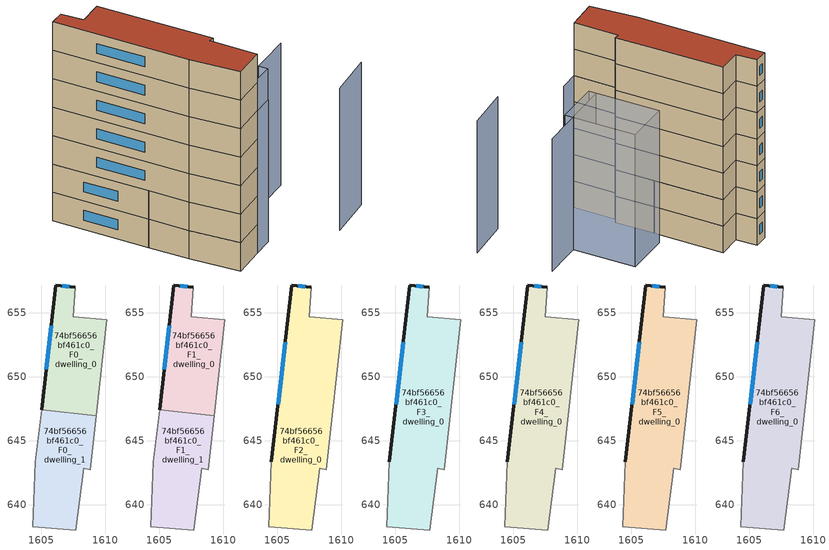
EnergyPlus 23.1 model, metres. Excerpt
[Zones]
74bf56656bf461c0_F0_dwelling_0
 floor ground (EU_floor_Construction): 1607.65,656.97 1607.48,654.67 1610.11,654.43 1609.28,646.95 1605.01,647.43 1606.14,657.16 z0
 wall outside (EU_wall_Construction): 1607.65,656.97 1606.14,657.16 1605.01,647.43 z0:3
 wall adiabatic (EU_wall_Construction): 1609.28,646.95 1610.11,654.43 1607.48,654.67 1607.65,656.97 z0:3
 wall to 74bf56656bf461c0_F0_dwelling_1 (EU_wall_Construction): 1605.01,647.43 1609.27,646.95 z0:3
 window (EU_Window_Construction): 1605.77,653.99 1605.38,650.59 / 1607.16,657.03 1606.63,657.1 z0.98:2.02
74bf56656bf461c0_F0_dwelling_1
 floor ground (EU_floor_Construction): 1609.28,646.95 1608.8,642.72 1608.3,642.84 1607.7,638.03 1604.32,638.3 1604.54,643.37 1605.01,647.43 z0
 wall adiabatic (EU_wall_Construction): 1605.01,647.43 1604.54,643.37 1604.32,638.3 1607.7,638.03 1608.3,642.84 1608.8,642.72 1609.28,646.95 z0:3
74bf56656bf461c0_F1_dwelling_0
 floor to 74bf56656bf461c0_F0_dwelling_0 (EU_floor_Construction): 1607.65,656.97 1607.48,654.67 1610.11,654.43 1609.27,646.95 1605.01,647.43 1606.14,657.16 z3
 wall outside (EU_wall_Construction): 1607.65,656.97 1606.14,657.16 1605.01,647.43 z3:6
 wall adiabatic (EU_wall_Construction): 1609.28,646.95 1610.11,654.43 1607.48,654.67 1607.65,656.97 z3:6
 wall to 74bf56656bf461c0_F1_dwelling_1 (EU_wall_Construction): 1605.01,647.43 1609.27,646.95 z3:6
 window (EU_Window_Construction): 1605.77,653.99 1605.38,650.59 / 1607.16,657.03 1606.63,657.1 z3.98:5.02
74bf56656bf461c0_F1_dwelling_1
 floor to 74bf56656bf461c0_F0_dwelling_1 (EU_floor_Construction): 1609.27,646.95 1608.8,642.72 1608.3,642.84 1607.7,638.03 1604.32,638.3 1604.54,643.37 1605.01,647.43 z3
 wall adiabatic (EU_wall_Construction): 1605.01,647.43 1604.54,643.37 1604.32,638.3 1607.7,638.03 1608.3,642.84 1608.8,642.72 1609.28,646.95 z3:6
74bf56656bf461c0_F2_dwelling_0
 floor to 74bf56656bf461c0_F1_dwelling_0 (EU_floor_Construction): 1607.65,656.97 1607.48,654.67 1610.11,654.43 1609.27,646.95 1605.01,647.43 1606.14,657.16 z6
 floor to 74bf56656bf461c0_F1_dwelling_1 (EU_floor_Construction): 1609.27,646.95 1608.8,642.72 1608.3,642.84 1607.7,638.03 1604.32,638.3 1604.54,643.37 1605.01,647.43 z6
 wall outside (EU_wall_Construction): 1607.65,656.97 1606.14,657.16 1604.54,643.37 z6:9
 wall adiabatic (EU_wall_Construction): 1604.54,643.37 1604.32,638.3 1607.7,638.03 1608.3,642.84 1608.8,642.72 1610.11,654.43 1607.48,654.67 1607.65,656.97 z6:9
 window (EU_Window_Construction): 1605.62,652.67 1605.06,647.85 / 1607.16,657.03 1606.63,657.1 z6.98:8.02
74bf56656bf461c0_F3_dwelling_0
 floor to 74bf56656bf461c0_F2_dwelling_0 (EU_floor_Construction): 1607.65,656.97 1607.48,654.67 1610.11,654.43 1608.8,642.72 1608.3,642.84 1607.7,638.03 1604.32,638.3 1604.54,643.37 1606.14,657.16 z9
 wall outside (EU_wall_Construction): 1607.65,656.97 1606.14,657.16 1604.54,643.37 z9:12
 wall adiabatic (EU_wall_Construction): 1604.54,643.37 1604.32,638.3 1607.7,638.03 1608.3,642.84 1608.8,642.72 1610.11,654.43 1607.48,654.67 1607.65,656.97 z9:12
 window (EU_Window_Construction): 1605.62,652.67 1605.06,647.85 / 1607.16,657.03 1606.63,657.1 z9.98:11.02
74bf56656bf461c0_F4_dwelling_0
 floor to 74bf56656bf461c0_F3_dwelling_0 (EU_floor_Construction): 1607.65,656.97 1607.48,654.67 1610.11,654.43 1608.8,642.72 1608.3,642.84 1607.7,638.03 1604.32,638.3 1604.54,643.37 1606.14,657.16 z12
 wall outside (EU_wall_Construction): 1607.65,656.97 1606.14,657.16 1604.54,643.37 z12:15
 wall adiabatic (EU_wall_Construction): 1604.54,643.37 1604.32,638.3 1607.7,638.03 1608.3,642.84 1608.8,642.72 1610.11,654.43 1607.48,654.67 1607.65,656.97 z12:15
 window (EU_Window_Construction): 1605.62,652.67 1605.06,647.85 / 1607.16,657.03 1606.63,657.1 z12.98:14.02
74bf56656bf461c0_F5_dwelling_0
 floor to 74bf56656bf461c0_F4_dwelling_0 (EU_floor_Construction): 1607.65,656.97 1607.48,654.67 1610.11,654.43 1608.8,642.72 1608.3,642.84 1607.7,638.03 1604.32,638.3 1604.54,643.37 1606.14,657.16 z15
 wall outside (EU_wall_Construction): 1607.65,656.97 1606.14,657.16 1604.54,643.37 z15:18
 wall adiabatic (EU_wall_Construction): 1604.54,643.37 1604.32,638.3 1607.7,638.03 1608.3,642.84 1608.8,642.72 1610.11,654.43 1607.48,654.67 1607.65,656.97 z15:18
 window (EU_Window_Construction): 1605.62,652.67 1605.06,647.85 / 1607.16,657.03 1606.63,657.1 z15.98:17.02
74bf56656bf461c0_F6_dwelling_0
 floor to 74bf56656bf461c0_F5_dwelling_0 (EU_floor_Construction): 1607.65,656.97 1607.48,654.67 1610.11,654.43 1608.8,642.72 1608.3,642.84 1607.7,638.03 1604.32,638.3 1604.54,643.37 1606.14,657.16 z18
 wall outside (EU_wall_Construction): 1607.65,656.97 1606.14,657.16 1604.54,643.37 z18:21
 wall adiabatic (EU_wall_Construction): 1604.54,643.37 1604.32,638.3 1607.7,638.03 1608.3,642.84 1608.8,642.72 1610.11,654.43 1607.48,654.67 1607.65,656.97 z18:21
 window (EU_Window_Construction): 1605.62,652.67 1605.06,647.85 / 1607.16,657.03 1606.63,657.1 z18.98:20.02
 roof outside (EU_roof_Construction): 1607.7,638.03 1608.3,642.84 1608.8,642.72 1610.11,654.43 1607.48,654.67 1607.65,656.97 1606.14,657.16 1604.54,643.37 1604.32,638.3 z21
shading: 1614,632.55 1618.83,632.34 / 1609.89,637.81 1604.79,638.32 / 1619.27,640.3 1610.09,641.19 / 1609.86,640.37 1610.72,648.01 / 1610.72,648.01 1615.64,647.46 / 1615.64,647.46 1614.79,639.82 / 1614.79,639.82 1609.86,640.37 z0:15
[Building]
EU S2 Campaign: North Axis=0; Terrain=City; Solar Distribution=FullExterior
[Site:Location]
Bologna: Latitude=44.5; Longitude=11.25; Time Zone=1; Elevation=37
[SizingPeriod:WeatherFileDays]
AnnualSizingPeriod: Begin Month=1; Begin Day of Month=1; End Month=12; End Day of Month=31; Day of Week for Start Day=Monday; Use Weather File Daylight Saving Period=No; Use Weather File Rain and Snow Indicators=No
[MATERIAL]
EU_InternalMass_Material: Roughness=MediumRough; Thickness=0.1; Conductivity=1; Density=1800; Specific Heat=900; Thermal Absorptance=0.9; Solar Absorptance=0.7; Visible Absorptance=0.7
[MATERIAL:NOMASS] Roughness=MediumRough; Thermal Absorptance=0.9; Solar Absorptance=0.7; Visible Absorptance=0.7
Name | Thermal Resistance
EU_wall_NoMass | 0.905828
EU_roof_NoMass | 0.37593
EU_floor_NoMass | 0.67114
[WINDOWMATERIAL:SIMPLEGLAZINGSYSTEM]
EU_Window_SimpleGlazing: UFactor=4.52486; Solar Heat Gain Coefficient=0.85; Visible Transmittance=0.85
[CONSTRUCTION]
EU_wall_Construction: EU_wall_NoMass
EU_roof_Construction: EU_roof_NoMass
EU_floor_Construction: EU_floor_NoMass
EU_Window_Construction: EU_Window_SimpleGlazing
EU_InternalMass_Construction: EU_InternalMass_Material
[ZONE] Type=1; Multiplier=1; Ceiling Height=autocalculate; Floor Area=autocalculate; Part of Total Floor Area=Yes
Name | Volume
74bf56656bf461c0_F0_dwelling_0; 74bf56656bf461c0_F1_dwelling_0; 74bf56656bf461c0_F0_dwelling_1 | 106.934
74bf56656bf461c0_F2_dwelling_0 | 213.864
74bf56656bf461c0_F3_dwelling_0; 74bf56656bf461c0_F4_dwelling_0; 74bf56656bf461c0_F5_dwelling_0; 74bf56656bf461c0_F6_dwelling_0 | 213.872
74bf56656bf461c0_F1_dwelling_1 | 106.935
[INTERNALMASS] Construction=EU_InternalMass_Construction
Name | Zone or ZoneList | Surface Area
74bf56656bf461c0_F0_dwelling_0_EU_InternalMass | 74bf56656bf461c0_F0_dwelling_0 | 35.6445
74bf56656bf461c0_F0_dwelling_1_EU_InternalMass | 74bf56656bf461c0_F0_dwelling_1 | 35.6448
74bf56656bf461c0_F1_dwelling_0_EU_InternalMass | 74bf56656bf461c0_F1_dwelling_0 | 35.6445
74bf56656bf461c0_F1_dwelling_1_EU_InternalMass | 74bf56656bf461c0_F1_dwelling_1 | 35.6448
74bf56656bf461c0_F2_dwelling_0_EU_InternalMass | 74bf56656bf461c0_F2_dwelling_0 | 71.2902
74bf56656bf461c0_F3_dwelling_0_EU_InternalMass | 74bf56656bf461c0_F3_dwelling_0 | 71.2902
74bf56656bf461c0_F4_dwelling_0_EU_InternalMass | 74bf56656bf461c0_F4_dwelling_0 | 71.2902
74bf56656bf461c0_F5_dwelling_0_EU_InternalMass | 74bf56656bf461c0_F5_dwelling_0 | 71.2902
74bf56656bf461c0_F6_dwelling_0_EU_InternalMass | 74bf56656bf461c0_F6_dwelling_0 | 71.2902
[OTHEREQUIPMENT] Fuel Type=Electricity; Design Level Calculation Method=Watts/Area; Power per Zone Floor Area=1; Fraction Latent=0; Fraction Radiant=0; Fraction Lost=0; Carbon Dioxide Generation Rate=0; EndUse Subcategory=EU_Step8_InternalGains
Name | Zone or ZoneList or Space or SpaceList | Schedule
EU_Step8_InternalGain_74bf56656bf461c0_F0_dwelling_0_f000 | 74bf56656bf461c0_F0_dwelling_0 | EU_Step8_GainSchedule_74bf56656bf461c0_F0_dwelling_0_f000
EU_Step8_InternalGain_74bf56656bf461c0_F0_dwelling_1_f000 | 74bf56656bf461c0_F0_dwelling_1 | EU_Step8_GainSchedule_74bf56656bf461c0_F0_dwelling_1_f000
EU_Step8_InternalGain_74bf56656bf461c0_F1_dwelling_0_f000 | 74bf56656bf461c0_F1_dwelling_0 | EU_Step8_GainSchedule_74bf56656bf461c0_F1_dwelling_0_f000
EU_Step8_InternalGain_74bf56656bf461c0_F1_dwelling_1_f000 | 74bf56656bf461c0_F1_dwelling_1 | EU_Step8_GainSchedule_74bf56656bf461c0_F1_dwelling_1_f000
EU_Step8_InternalGain_74bf56656bf461c0_F2_dwelling_0_f000 | 74bf56656bf461c0_F2_dwelling_0 | EU_Step8_GainSchedule_74bf56656bf461c0_F2_dwelling_0_f000
EU_Step8_InternalGain_74bf56656bf461c0_F3_dwelling_0_f000 | 74bf56656bf461c0_F3_dwelling_0 | EU_Step8_GainSchedule_74bf56656bf461c0_F3_dwelling_0_f000
EU_Step8_InternalGain_74bf56656bf461c0_F4_dwelling_0_f000 | 74bf56656bf461c0_F4_dwelling_0 | EU_Step8_GainSchedule_74bf56656bf461c0_F4_dwelling_0_f000
EU_Step8_InternalGain_74bf56656bf461c0_F5_dwelling_0_f000 | 74bf56656bf461c0_F5_dwelling_0 | EU_Step8_GainSchedule_74bf56656bf461c0_F5_dwelling_0_f000
EU_Step8_InternalGain_74bf56656bf461c0_F6_dwelling_0_f000 | 74bf56656bf461c0_F6_dwelling_0 | EU_Step8_GainSchedule_74bf56656bf461c0_F6_dwelling_0_f000
[ZONEVENTILATION:DESIGNFLOWRATE] Schedule=EU_AlwaysOn; Design Flow Rate Calculation Method=AirChanges/Hour; Air Changes per Hour=0.73129; Ventilation Type=Natural; Fan Pressure Rise=0; Fan Total Efficiency=1; Constant Term Coefficient=1; Temperature Term Coefficient=0; Velocity Term Coefficient=0; Velocity Squared Term Coefficient=0; Minimum Indoor Temperature=-100; Maximum Indoor Temperature=100; Delta Temperature=-100; Minimum Outdoor Temperature=-100; Maximum Outdoor Temperature=100; Maximum Wind Speed=40
Name | Zone or ZoneList or Space or SpaceList
EU_ConstantAir_74bf56656bf461c0_F0_dwelling_0 | 74bf56656bf461c0_F0_dwelling_0
EU_ConstantAir_74bf56656bf461c0_F0_dwelling_1 | 74bf56656bf461c0_F0_dwelling_1
EU_ConstantAir_74bf56656bf461c0_F1_dwelling_0 | 74bf56656bf461c0_F1_dwelling_0
EU_ConstantAir_74bf56656bf461c0_F1_dwelling_1 | 74bf56656bf461c0_F1_dwelling_1
EU_ConstantAir_74bf56656bf461c0_F2_dwelling_0 | 74bf56656bf461c0_F2_dwelling_0
EU_ConstantAir_74bf56656bf461c0_F3_dwelling_0 | 74bf56656bf461c0_F3_dwelling_0
EU_ConstantAir_74bf56656bf461c0_F4_dwelling_0 | 74bf56656bf461c0_F4_dwelling_0
EU_ConstantAir_74bf56656bf461c0_F5_dwelling_0 | 74bf56656bf461c0_F5_dwelling_0
EU_ConstantAir_74bf56656bf461c0_F6_dwelling_0 | 74bf56656bf461c0_F6_dwelling_0
[HVACTEMPLATE:THERMOSTAT] Constant Heating Setpoint=20; Constant Cooling Setpoint=50
EU_HeatOnly_74bf56656bf461c0_F0_dwelling_0; EU_HeatOnly_74bf56656bf461c0_F0_dwelling_1; EU_HeatOnly_74bf56656bf461c0_F1_dwelling_0; EU_HeatOnly_74bf56656bf461c0_F1_dwelling_1; EU_HeatOnly_74bf56656bf461c0_F2_dwelling_0; EU_HeatOnly_74bf56656bf461c0_F3_dwelling_0; EU_HeatOnly_74bf56656bf461c0_F4_dwelling_0; EU_HeatOnly_74bf56656bf461c0_F5_dwelling_0; EU_HeatOnly_74bf56656bf461c0_F6_dwelling_0
[HVACTEMPLATE:ZONE:IDEALLOADSAIRSYSTEM] System Availability Schedule=EU_AlwaysOn; Maximum Heating Supply Air Temperature=50; Minimum Cooling Supply Air Temperature=13; Maximum Heating Supply Air Humidity Ratio=0.0156; Minimum Cooling Supply Air Humidity Ratio=0.0077; Heating Limit=NoLimit; Cooling Limit=NoLimit; Heating Availability Schedule=EU_AlwaysOn; Cooling Availability Schedule=EU_CoolingOff; Dehumidification Control Type=ConstantSensibleHeatRatio; Cooling Sensible Heat Ratio=0.7; Dehumidification Setpoint=60; Humidification Control Type=None; Humidification Setpoint=30; Outdoor Air Method=None; Outdoor Air Flow Rate per Person=0.00944; Outdoor Air Flow Rate per Zone Floor Area=0; Outdoor Air Flow Rate per Zone=0; Demand Controlled Ventilation Type=None; Outdoor Air Economizer Type=NoEconomizer; Heat Recovery Type=None; Sensible Heat Recovery Effectiveness=0.7; Latent Heat Recovery Effectiveness=0.65
Name | Template Thermostat
74bf56656bf461c0_F0_dwelling_0 | EU_HeatOnly_74bf56656bf461c0_F0_dwelling_0
74bf56656bf461c0_F0_dwelling_1 | EU_HeatOnly_74bf56656bf461c0_F0_dwelling_1
74bf56656bf461c0_F1_dwelling_0 | EU_HeatOnly_74bf56656bf461c0_F1_dwelling_0
74bf56656bf461c0_F1_dwelling_1 | EU_HeatOnly_74bf56656bf461c0_F1_dwelling_1
74bf56656bf461c0_F2_dwelling_0 | EU_HeatOnly_74bf56656bf461c0_F2_dwelling_0
74bf56656bf461c0_F3_dwelling_0 | EU_HeatOnly_74bf56656bf461c0_F3_dwelling_0
74bf56656bf461c0_F4_dwelling_0 | EU_HeatOnly_74bf56656bf461c0_F4_dwelling_0
74bf56656bf461c0_F5_dwelling_0 | EU_HeatOnly_74bf56656bf461c0_F5_dwelling_0
74bf56656bf461c0_F6_dwelling_0 | EU_HeatOnly_74bf56656bf461c0_F6_dwelling_0
[SIZING:ZONE] Zone Cooling Design Supply Air Temperature Input Method=SupplyAirTemperature; Zone Cooling Design Supply Air Temperature=13; Zone Heating Design Supply Air Temperature Input Method=SupplyAirTemperature; Zone Heating Design Supply Air Temperature=50; Zone Cooling Design Supply Air Humidity Ratio=0.008; Zone Heating Design Supply Air Humidity Ratio=0.008; Cooling Design Air Flow Method=DesignDay; Cooling Design Air Flow Rate=0; Cooling Minimum Air Flow per Zone Floor Area=0.000762; Cooling Minimum Air Flow=0; Cooling Minimum Air Flow Fraction=0.2; Heating Design Air Flow Method=DesignDay; Heating Design Air Flow Rate=0; Heating Maximum Air Flow per Zone Floor Area=0.002032; Heating Maximum Air Flow=0.141576; Heating Maximum Air Flow Fraction=0.3; Account for Dedicated Outdoor Air System=No; Dedicated Outdoor Air System Control Strategy=NeutralSupplyAir; Dedicated Outdoor Air Low Setpoint Temperature for Design=autosize; Dedicated Outdoor Air High Setpoint Temperature for Design=autosize; Zone Load Sizing Method=Sensible Load Only No Latent Load; Zone Latent Cooling Design Supply Air Humidity Ratio Input Method=HumidityRatioDifference; Zone Cooling Design Supply Air Humidity Ratio Difference=0.005; Zone Latent Heating Design Supply Air Humidity Ratio Input Method=HumidityRatioDifference; Zone Humidification Design Supply Air Humidity Ratio Difference=0.005
74bf56656bf461c0_F0_dwelling_0; 74bf56656bf461c0_F0_dwelling_1; 74bf56656bf461c0_F1_dwelling_0; 74bf56656bf461c0_F1_dwelling_1; 74bf56656bf461c0_F2_dwelling_0; 74bf56656bf461c0_F3_dwelling_0; 74bf56656bf461c0_F4_dwelling_0; 74bf56656bf461c0_F5_dwelling_0; 74bf56656bf461c0_F6_dwelling_0
[SCHEDULE:CONSTANT]
Name | Hourly Value
EU_AlwaysOn | 1
EU_CoolingOff | 0
[SCHEDULE:FILE] Column Number=1; Rows to Skip at Top=0; Number of Hours of Data=8760; Column Separator=Comma; Interpolate to Timestep=No; Minutes per Item=60; Adjust Schedule for Daylight Savings=Yes
Name | File
EU_Step8_GainSchedule_74bf56656bf461c0_F0_dwelling_0_f000 | ../../schedules/74bf56656bf461c0/74bf56656bf461c0_F0_dwelling_0_f000_gain.csv
EU_Step8_GainSchedule_74bf56656bf461c0_F0_dwelling_1_f000 | ../../schedules/74bf56656bf461c0/74bf56656bf461c0_F0_dwelling_1_f000_gain.csv
EU_Step8_GainSchedule_74bf56656bf461c0_F1_dwelling_0_f000 | ../../schedules/74bf56656bf461c0/74bf56656bf461c0_F1_dwelling_0_f000_gain.csv
EU_Step8_GainSchedule_74bf56656bf461c0_F1_dwelling_1_f000 | ../../schedules/74bf56656bf461c0/74bf56656bf461c0_F1_dwelling_1_f000_gain.csv
EU_Step8_GainSchedule_74bf56656bf461c0_F2_dwelling_0_f000 | ../../schedules/74bf56656bf461c0/74bf56656bf461c0_F2_dwelling_0_f000_gain.csv
EU_Step8_GainSchedule_74bf56656bf461c0_F3_dwelling_0_f000 | ../../schedules/74bf56656bf461c0/74bf56656bf461c0_F3_dwelling_0_f000_gain.csv
EU_Step8_GainSchedule_74bf56656bf461c0_F4_dwelling_0_f000 | ../../schedules/74bf56656bf461c0/74bf56656bf461c0_F4_dwelling_0_f000_gain.csv
EU_Step8_GainSchedule_74bf56656bf461c0_F5_dwelling_0_f000 | ../../schedules/74bf56656bf461c0/74bf56656bf461c0_F5_dwelling_0_f000_gain.csv
EU_Step8_GainSchedule_74bf56656bf461c0_F6_dwelling_0_f000 | ../../schedules/74bf56656bf461c0/74bf56656bf461c0_F6_dwelling_0_f000_gain.csv
